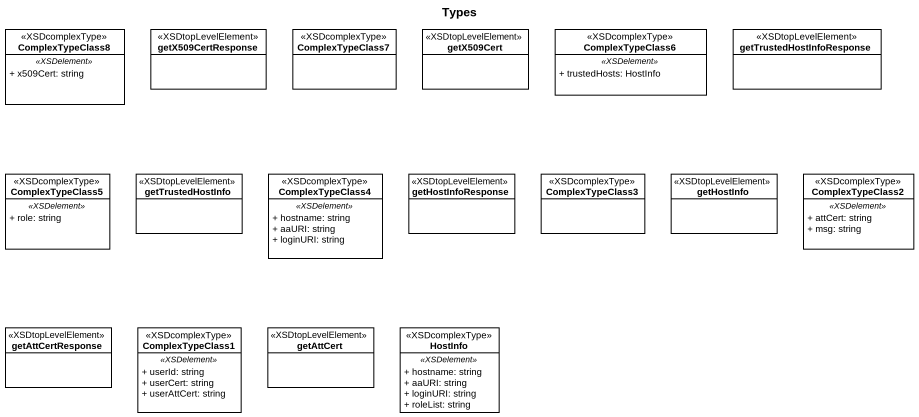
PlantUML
@startuml
title Types
hide circle
hide empty members
skinparam classAttributeIconSize 0
class ComplexTypeClass8 <<XSDcomplexType>> {
  .. <<XSDelement>> ..
  + x509Cert: string
}
class getX509CertResponse <<XSDtopLevelElement>>
class ComplexTypeClass7 <<XSDcomplexType>>
class getX509Cert <<XSDtopLevelElement>>
class ComplexTypeClass6 <<XSDcomplexType>> {
  .. <<XSDelement>> ..
  + trustedHosts: HostInfo
}
class getTrustedHostInfoResponse <<XSDtopLevelElement>>
class ComplexTypeClass5 <<XSDcomplexType>> {
  .. <<XSDelement>> ..
  + role: string
}
class getTrustedHostInfo <<XSDtopLevelElement>>
class ComplexTypeClass4 <<XSDcomplexType>> {
  .. <<XSDelement>> ..
  + hostname: string
  + aaURI: string
  + loginURI: string
}
class getHostInfoResponse <<XSDtopLevelElement>>
class ComplexTypeClass3 <<XSDcomplexType>>
class getHostInfo <<XSDtopLevelElement>>
class ComplexTypeClass2 <<XSDcomplexType>> {
  .. <<XSDelement>> ..
  + attCert: string
  + msg: string
}
class getAttCertResponse <<XSDtopLevelElement>>
class ComplexTypeClass1 <<XSDcomplexType>> {
  .. <<XSDelement>> ..
  + userId: string
  + userCert: string
  + userAttCert: string
}
class getAttCert <<XSDtopLevelElement>>
class HostInfo <<XSDcomplexType>> {
  .. <<XSDelement>> ..
  + hostname: string
  + aaURI: string
  + loginURI: string
  + roleList: string
}
@enduml
